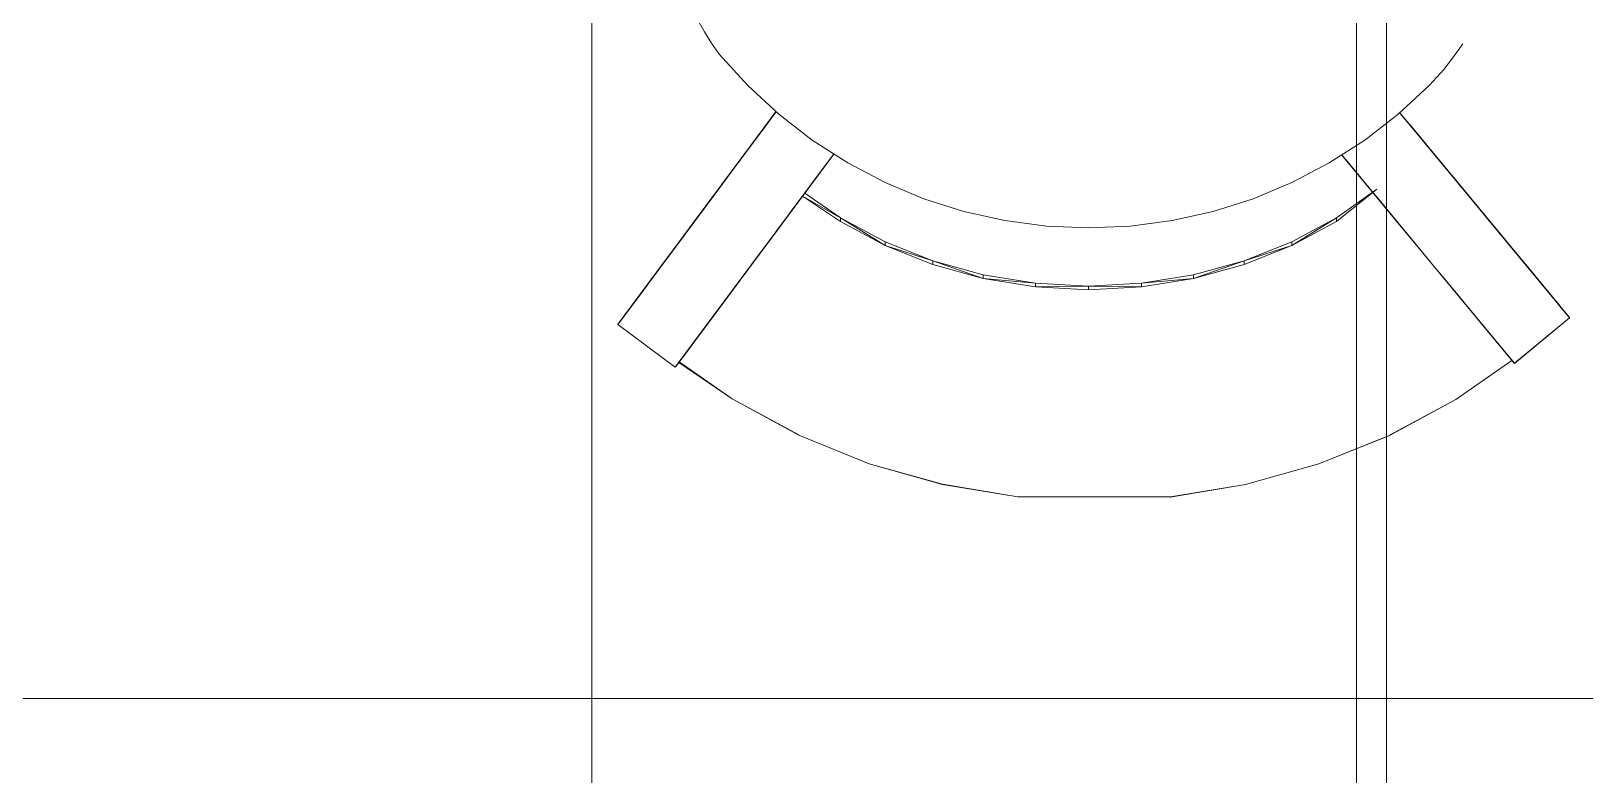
# Model space of a CAD drawing. Extents: x -566 to 72611, y -487 to 32334.
# Drawn here: x 109.22 to 133.65, y 78.94 to 90.65 of the extents above; entities that cross this region are included whole.
import ezdxf

# ---------------------------------------------------------------- set-up
doc = ezdxf.new("R2010")
doc.units = 0
doc.header["$LTSCALE"] = 0.5
doc.header["$MEASUREMENT"] = 0
doc.layers.add('ceilling', color=141, linetype='CONTINUOUS', lineweight=18)
doc.layers.add('floor', color=7, linetype='CONTINUOUS', lineweight=5, true_color=0xcfcfcf)
doc.layers.add('layout', color=7, linetype='CONTINUOUS', lineweight=5, true_color=0xcfcfcf)

msp = doc.modelspace()

# ---------------------------------------------------------------- hatches: boundary and pattern name
at = {"layer": 'floor'}
h = msp.add_hatch(dxfattribs=at)
h.set_pattern_fill('ANSI37', color=256, scale=100, angle=45)
h.set_pattern_definition([(90, (243.028, 267.632), (-12.5, 9e-16), []), (180, (243.028, 267.632), (-9e-16, -12.5), [])])
h.paths.add_polyline_path([(253.46925, 349.5), (154.11744, 349.5), (154.11744, 348.5), (101.14781, 348.5), (101.14781, 349.5), (0, 349.5), (0, 344.5), (36, 344.5, -0.33835703), (0, 308.66941), (0, 308.5), (0, 173.75), (253.46925, 173.75)])
h.paths.add_polyline_path([(36, 344.5), (0, 344.5), (0, 308.66941, 0.33835703)], flags=17)
h.paths.add_polyline_path([(253.46925, 173.75), (0, 173.75), (0, 173.74997), (0, 169.75), (253.46925, 169.75)])
h.paths.add_polyline_path([(253.46925, 169.75), (0, 169.75), (0, 149.21137), (36, 149.21137, -0.33835703), (0, 113.38078), (0, 113.21137), (0, 29.94998), (0, -5), (253.46925, -5)])
h.paths.add_polyline_path([(36, 149.21137), (0, 149.21137), (0, 113.38078, 0.33835703)], flags=17)
h.paths.add_polyline_path([(575.25, 169.75), (510, 169.75), (474.75, 169.75), (327.5, 169.75), (285.46925, 169.75), (285.46925, 165.75), (253.46925, 165.75), (253.46925, -5), (263.99725, -5), (263.99725, 95.99051), (287, 95.99051), (287, 97.5), (292, 97.5), (292, -5), (341.25, -5), (341.25, 13.02988), (341.25012, 15.02988), (346.24839, 15.02988, 0.36108524), (374.08728, 41.24999), (346.25012, 41.24999), (346.25012, 42.99999), (341.25, 42.99999), (341.25, 44.99999), (341.25, 97.5), (357.75, 97.5), (405.75, 97.5), (575.25, 97.5)])

# ---------------------------------------------------------------- linework, layer by layer
at = {"layer": 'ceilling'}
msp.add_line((130.06343, 169.75), (130.06343, -5), dxfattribs=at)
at = {"layer": 'layout'}
for points in [[(119.80723, 90.63192, 58.93004), (119.70207, 90.81454, 60.05685), (119.70207, 90.81454, 58.93004)], [(119.70207, 90.81454, 60.05685), (119.80723, 90.63192, 58.93004), (119.80723, 90.63192, 60.05685)], [(119.9199, 90.45419, 58.93004), (119.80723, 90.63192, 60.05685), (119.80723, 90.63192, 58.93004)], [(119.80723, 90.63192, 60.05685), (119.9199, 90.45419, 58.93004), (119.9199, 90.45419, 60.05685)], [(120.03996, 90.28146, 58.93004), (119.9199, 90.45419, 60.05685), (119.9199, 90.45419, 58.93004)], [(119.9199, 90.45419, 60.05685), (120.03996, 90.28146, 58.93004), (120.03996, 90.28146, 60.05685)], [(131.589, 90.23995, 60.05685), (131.73234, 90.4465, 58.93004), (131.73234, 90.4465, 60.05685)], [(131.73234, 90.4465, 58.93004), (131.589, 90.23995, 60.05685), (131.589, 90.23995, 58.93004)], [(120.48924, 89.78842, 58.93004), (120.03996, 90.28146, 60.05685), (120.03996, 90.28146, 58.93004)], [(120.03996, 90.28146, 60.05685), (120.48924, 89.78842, 58.93004), (120.48924, 89.78842, 60.05685)], [(131.43635, 90.04049, 60.05685), (131.589, 90.23995, 58.93004), (131.589, 90.23995, 60.05685)], [(131.589, 90.23995, 58.93004), (131.43635, 90.04049, 60.05685), (131.43635, 90.04049, 58.93004)], [(131.20668, 89.78842, 60.05685), (131.43635, 90.04049, 58.93004), (131.43635, 90.04049, 60.05685)], [(131.43635, 90.04049, 58.93004), (131.20668, 89.78842, 60.05685), (131.20668, 89.78842, 58.93004)], [(120.97862, 89.33676, 60.05685), (120.48924, 89.78842, 58.93004), (120.97862, 89.33676, 58.93004)], [(120.48924, 89.78842, 58.93004), (120.97862, 89.33676, 60.05685), (120.48924, 89.78842, 60.05685)], [(131.20668, 89.78842, 60.05685), (130.71733, 89.33676, 58.93004), (131.20668, 89.78842, 58.93004)], [(130.71733, 89.33676, 58.93004), (131.20668, 89.78842, 60.05685), (130.71733, 89.33676, 60.05685)], [(120.92985, 89.37106, 59.63132), (120.27525, 88.48959, 59.47709), (119.86869, 87.94222, 63.0932)], [(120.92985, 89.37106, 59.63132), (119.86869, 87.94222, 63.0932), (120.51811, 88.81661, 63.29322)], [(120.74156, 89.11752, 50.55969), (120.08867, 88.23837, 50.72831), (120.79741, 89.19271, 51.11895)], [(120.79741, 89.19271, 51.11895), (120.08867, 88.23837, 50.72831), (120.14317, 88.31185, 51.27463)], [(120.79741, 89.19271, 51.11895), (120.14317, 88.31185, 51.27463), (120.84874, 89.26181, 51.67926)], [(120.84874, 89.26181, 51.67926), (120.14317, 88.31185, 51.27463), (120.19334, 88.37936, 51.82198)], [(120.84874, 89.26181, 51.67926), (120.19334, 88.37936, 51.82198), (120.89567, 89.32504, 52.24056)], [(120.89567, 89.32504, 52.24056), (120.19334, 88.37936, 51.82198), (120.23918, 88.44113, 52.37029)], [(120.89567, 89.32504, 52.24056), (120.23918, 88.44113, 52.37029), (120.93809, 89.38217, 52.80273)], [(120.93809, 89.38217, 52.80273), (120.23918, 88.44113, 52.37029), (120.28062, 88.49691, 52.91944)], [(121.50438, 88.93002, 60.05685), (120.97862, 89.33676, 58.93004), (121.50438, 88.93002, 58.93004)], [(120.97862, 89.33676, 58.93004), (121.50438, 88.93002, 60.05685), (120.97862, 89.33676, 60.05685)], [(130.71733, 89.33676, 60.05685), (130.19154, 88.93002, 58.93004), (130.71733, 89.33676, 58.93004)], [(130.19154, 88.93002, 58.93004), (130.71733, 89.33676, 60.05685), (130.19154, 88.93002, 60.05685)], [(131.49492, 88.45236, 52.45103), (130.7931, 89.30075, 52.32131), (130.74775, 89.35556, 52.88348)], [(131.49492, 88.45236, 52.45103), (130.74775, 89.35556, 52.88348), (131.45063, 88.50595, 53.0002)], [(131.45637, 88.49899, 59.55784), (130.75657, 89.34493, 59.71208), (131.891, 87.9736, 63.17395)], [(131.891, 87.9736, 63.17395), (130.75657, 89.34493, 59.71208), (131.1967, 88.81283, 63.37397)], [(131.5439, 88.39315, 51.90273), (130.84324, 89.2402, 51.76002), (130.7931, 89.30075, 52.32131)], [(131.5439, 88.39315, 51.90273), (130.7931, 89.30075, 52.32131), (131.49492, 88.45236, 52.45103)], [(131.59755, 88.32833, 51.35538), (130.89814, 89.17379, 51.1997), (130.84324, 89.2402, 51.76002)], [(131.59755, 88.32833, 51.35538), (130.84324, 89.2402, 51.76002), (131.5439, 88.39315, 51.90273)], [(120.54765, 88.85641, 48.89098), (119.89879, 87.98275, 49.09448), (120.61656, 88.94931, 49.44472)], [(120.61656, 88.94931, 49.44472), (119.89879, 87.98275, 49.09448), (119.9666, 88.07406, 49.63913)], [(120.61656, 88.94931, 49.44472), (119.9666, 88.07406, 49.63913), (120.68132, 89.03634, 50.00159)], [(120.68132, 89.03634, 50.00159), (119.9666, 88.07406, 49.63913), (120.02977, 88.15914, 50.18312)], [(120.68132, 89.03634, 50.00159), (120.02977, 88.15914, 50.18312), (120.74156, 89.11752, 50.55969)], [(120.74156, 89.11752, 50.55969), (120.02977, 88.15914, 50.18312), (120.08867, 88.23837, 50.72831)], [(131.65583, 88.2579, 50.80906), (130.95784, 89.10165, 50.64045), (130.89814, 89.17379, 51.1997)], [(131.65583, 88.2579, 50.80906), (130.89814, 89.17379, 51.1997), (131.59755, 88.32833, 51.35538)], [(131.71879, 88.18173, 50.26387), (131.02226, 89.02377, 50.08234), (130.95784, 89.10165, 50.64045)], [(131.71879, 88.18173, 50.26387), (130.95784, 89.10165, 50.64045), (131.65583, 88.2579, 50.80906)], [(131.78636, 88.10006, 49.71989), (131.09144, 88.94015, 49.52547), (131.02226, 89.02377, 50.08234)], [(131.78636, 88.10006, 49.71989), (131.02226, 89.02377, 50.08234), (131.71879, 88.18173, 50.26387)], [(120.51811, 88.81661, 63.29322), (119.86869, 87.94222, 63.0932), (119.44804, 87.37582, 66.19836)], [(120.51811, 88.81661, 63.29322), (119.44804, 87.37582, 66.19836), (120.09501, 88.24703, 66.41624)], [(120.41374, 88.67611, 47.83775), (119.76475, 87.80233, 48.04053), (120.48021, 88.76559, 48.36358)], [(120.48021, 88.76559, 48.36358), (119.76475, 87.80233, 48.04053), (119.83152, 87.89218, 48.5686)], [(120.48021, 88.76559, 48.36358), (119.83152, 87.89218, 48.5686), (120.54765, 88.85641, 48.89098)], [(120.54765, 88.85641, 48.89098), (119.83152, 87.89218, 48.5686), (119.89879, 87.98275, 49.09448)], [(119.95091, 88.05294, 67.48009), (120.51811, 88.81661, 63.29322), (120.09501, 88.24703, 66.41624)], [(121.17991, 87.81784, 59.47709), (121.83445, 88.69918, 59.63132), (120.77336, 87.27035, 63.09319)], [(120.77336, 87.27035, 63.09319), (121.83445, 88.69918, 59.63132), (121.42277, 88.14486, 63.29322)], [(121.14384, 87.76925, 52.37029), (121.80027, 88.65316, 52.24056), (121.84269, 88.71029, 52.80273)], [(121.14384, 87.76925, 52.37029), (121.84269, 88.71029, 52.80273), (121.18522, 87.82504, 52.91944)], [(122.06266, 88.57101, 60.05685), (121.50438, 88.93002, 58.93004), (122.06266, 88.57101, 58.93004)], [(121.50438, 88.93002, 58.93004), (122.06266, 88.57101, 60.05685), (121.50438, 88.93002, 60.05685)], [(130.19154, 88.93002, 60.05685), (129.63325, 88.57101, 58.93004), (130.19154, 88.93002, 58.93004)], [(129.63325, 88.57101, 58.93004), (130.19154, 88.93002, 60.05685), (129.63325, 88.57101, 60.05685)], [(131.85884, 88.01254, 49.17523), (131.16511, 88.85104, 48.97174), (131.09144, 88.94015, 49.52547)], [(131.85884, 88.01254, 49.17523), (131.09144, 88.94015, 49.52547), (131.78636, 88.10006, 49.71989)], [(131.93074, 87.92562, 48.64935), (131.23723, 88.76388, 48.44434), (131.16511, 88.85104, 48.97174)], [(131.93074, 87.92562, 48.64935), (131.16511, 88.85104, 48.97174), (131.85884, 88.01254, 49.17523)], [(131.891, 87.9736, 63.17395), (131.1967, 88.81283, 63.37397), (132.34074, 87.43002, 66.27911)], [(132.34074, 87.43002, 66.27911), (131.1967, 88.81283, 63.37397), (131.64903, 88.26608, 66.49699)], [(132.00212, 87.83932, 48.12128), (131.3083, 88.67794, 47.9185), (131.23723, 88.76388, 48.44434)], [(132.00212, 87.83932, 48.12128), (131.23723, 88.76388, 48.44434), (131.93074, 87.92562, 48.64935)], [(120.21867, 88.41342, 46.2589), (119.56889, 87.53854, 46.45496), (120.283, 88.50009, 46.78542)], [(120.283, 88.50009, 46.78542), (119.56889, 87.53854, 46.45496), (119.63347, 87.62545, 46.98371)], [(120.283, 88.50009, 46.78542), (119.63347, 87.62545, 46.98371), (120.348, 88.58761, 47.31169)], [(120.348, 88.58761, 47.31169), (119.63347, 87.62545, 46.98371), (119.69877, 87.71334, 47.51224)], [(120.348, 88.58761, 47.31169), (119.69877, 87.71334, 47.51224), (120.41374, 88.67611, 47.83775)], [(120.41374, 88.67611, 47.83775), (119.69877, 87.71334, 47.51224), (119.76475, 87.80233, 48.04053)], [(120.99327, 87.56661, 50.72831), (121.64622, 88.44564, 50.55969), (121.70201, 88.52084, 51.11895)], [(120.99327, 87.56661, 50.72831), (121.70201, 88.52084, 51.11895), (121.04783, 87.63998, 51.27463)], [(121.04783, 87.63998, 51.27463), (121.70201, 88.52084, 51.11895), (121.7534, 88.59005, 51.67927)], [(121.04783, 87.63998, 51.27463), (121.7534, 88.59005, 51.67927), (121.098, 87.70761, 51.82198)], [(121.098, 87.70761, 51.82198), (121.7534, 88.59005, 51.67927), (121.80027, 88.65316, 52.24056)], [(121.098, 87.70761, 51.82198), (121.80027, 88.65316, 52.24056), (121.14384, 87.76925, 52.37029)], [(122.64927, 88.26266, 60.05685), (122.06266, 88.57101, 58.93004), (122.64927, 88.26266, 58.93004)], [(122.06266, 88.57101, 58.93004), (122.64927, 88.26266, 60.05685), (122.06266, 88.57101, 60.05685)], [(129.63325, 88.57101, 60.05685), (129.04664, 88.26266, 58.93004), (129.63325, 88.57101, 58.93004)], [(129.04664, 88.26266, 58.93004), (129.63325, 88.57101, 60.05685), (129.04664, 88.26266, 60.05685)], [(129.83357, 88.69284, 59.01377), (130.53694, 87.84262, 58.90376), (130.55342, 87.82272, 59.12624)], [(129.83357, 88.69284, 59.01377), (130.55342, 87.82272, 59.12624), (129.85051, 88.67233, 59.24274)], [(129.87953, 88.63729, 52.88348), (130.58241, 87.78768, 53.0002), (129.83894, 88.68637, 53.44645)], [(129.83894, 88.68637, 53.44645), (130.58241, 87.78768, 53.0002), (130.54277, 87.83554, 53.55014)], [(129.85051, 88.67233, 59.24274), (130.55342, 87.82272, 59.12624), (130.57084, 87.8016, 59.34856)], [(129.85051, 88.67233, 59.24274), (130.57084, 87.8016, 59.34856), (129.86845, 88.65072, 59.47154)], [(129.86845, 88.65072, 59.47154), (130.57084, 87.8016, 59.34856), (130.58812, 87.78073, 59.55784)], [(129.86845, 88.65072, 59.47154), (130.58812, 87.78073, 59.55784), (129.88835, 88.62667, 59.71208)], [(129.92488, 88.58248, 52.32131), (130.62669, 87.7341, 52.45103), (129.87953, 88.63729, 52.88348)], [(129.87953, 88.63729, 52.88348), (130.62669, 87.7341, 52.45103), (130.58241, 87.78768, 53.0002)], [(129.88835, 88.62667, 59.71208), (130.58812, 87.78073, 59.55784), (131.02278, 87.25534, 63.17395)], [(129.88835, 88.62667, 59.71208), (131.02278, 87.25534, 63.17395), (130.32847, 88.09457, 63.37397)], [(129.97499, 88.52194, 51.76002), (130.67567, 87.67489, 51.90273), (129.92488, 88.58248, 52.32131)], [(129.92488, 88.58248, 52.32131), (130.67567, 87.67489, 51.90273), (130.62669, 87.7341, 52.45103)], [(130.02992, 88.45553, 51.1997), (130.72932, 87.61007, 51.35538), (129.97499, 88.52194, 51.76002)], [(129.97499, 88.52194, 51.76002), (130.72932, 87.61007, 51.35538), (130.67567, 87.67489, 51.90273)], [(130.08958, 88.38339, 50.64045), (130.78761, 87.53964, 50.80907), (130.02992, 88.45553, 51.1997)], [(130.02992, 88.45553, 51.1997), (130.78761, 87.53964, 50.80907), (130.72932, 87.61007, 51.35538)], [(132.0727, 87.75399, 47.59299), (131.37858, 88.59298, 47.39245), (131.3083, 88.67794, 47.9185)], [(132.0727, 87.75399, 47.59299), (131.3083, 88.67794, 47.9185), (132.00212, 87.83932, 48.12128)], [(132.14253, 87.66952, 47.06447), (131.4481, 88.509, 46.86617), (131.37858, 88.59298, 47.39245)], [(132.14253, 87.66952, 47.06447), (131.37858, 88.59298, 47.39245), (132.0727, 87.75399, 47.59299)], [(132.21153, 87.58615, 46.53571), (131.51683, 88.42587, 46.33966), (131.4481, 88.509, 46.86617)], [(132.21153, 87.58615, 46.53571), (131.4481, 88.509, 46.86617), (132.14253, 87.66952, 47.06447)], [(120.09501, 88.24703, 66.41624), (119.44804, 87.37582, 66.19836), (119.304, 87.18185, 67.26141)], [(120.09501, 88.24703, 66.41624), (119.304, 87.18185, 67.26141), (119.95091, 88.05294, 67.48009)], [(120.03019, 88.15963, 44.67808), (119.37962, 87.28366, 44.86739), (120.09233, 88.24325, 45.20524)], [(120.09233, 88.24325, 45.20524), (119.37962, 87.28366, 44.86739), (119.44194, 87.36764, 45.3968)], [(120.09233, 88.24325, 45.20524), (119.44194, 87.36764, 45.3968), (120.15513, 88.32785, 45.73219)], [(120.15513, 88.32785, 45.73219), (119.44194, 87.36764, 45.3968), (119.50505, 87.4526, 45.92599)], [(120.15513, 88.32785, 45.73219), (119.50505, 87.4526, 45.92599), (120.21867, 88.41342, 46.2589)], [(120.21867, 88.41342, 46.2589), (119.50505, 87.4526, 45.92599), (119.56889, 87.53854, 46.45496)], [(120.80339, 87.31088, 49.09448), (121.45231, 88.18466, 48.89098), (121.52122, 88.27743, 49.44472)], [(120.80339, 87.31088, 49.09448), (121.52122, 88.27743, 49.44472), (120.8712, 87.40219, 49.63913)], [(120.8712, 87.40219, 49.63913), (121.52122, 88.27743, 49.44472), (121.58592, 88.36459, 50.00159)], [(120.8712, 87.40219, 49.63913), (121.58592, 88.36459, 50.00159), (120.93443, 87.48727, 50.18312)], [(120.93443, 87.48727, 50.18312), (121.58592, 88.36459, 50.00159), (121.64622, 88.44564, 50.55969)], [(120.93443, 87.48727, 50.18312), (121.64622, 88.44564, 50.55969), (120.99327, 87.56661, 50.72831)], [(123.25981, 88.00717, 60.05685), (122.64927, 88.26266, 58.93004), (123.25981, 88.00717, 58.93004)], [(122.64927, 88.26266, 58.93004), (123.25981, 88.00717, 60.05685), (122.64927, 88.26266, 60.05685)], [(129.04664, 88.26266, 60.05685), (128.43611, 88.00717, 58.93004), (129.04664, 88.26266, 58.93004)], [(128.43611, 88.00717, 58.93004), (129.04664, 88.26266, 60.05685), (128.43611, 88.00717, 60.05685)], [(130.15403, 88.30551, 50.08234), (130.85057, 87.46347, 50.26387), (130.08958, 88.38339, 50.64045)], [(130.08958, 88.38339, 50.64045), (130.85057, 87.46347, 50.26387), (130.78761, 87.53964, 50.80907)], [(130.22322, 88.22189, 49.52547), (130.91813, 87.3818, 49.71989), (130.15403, 88.30551, 50.08234)], [(130.15403, 88.30551, 50.08234), (130.91813, 87.3818, 49.71989), (130.85057, 87.46347, 50.26387)], [(130.29689, 88.13278, 48.97174), (130.99061, 87.29428, 49.17523), (130.22322, 88.22189, 49.52547)], [(130.22322, 88.22189, 49.52547), (130.99061, 87.29428, 49.17523), (130.91813, 87.3818, 49.71989)], [(132.2798, 87.50363, 46.00674), (131.58479, 88.34371, 45.81293), (131.51683, 88.42587, 46.33966)], [(132.2798, 87.50363, 46.00674), (131.51683, 88.42587, 46.33966), (132.21153, 87.58615, 46.53571)], [(132.34724, 87.42208, 45.47755), (131.65196, 88.26254, 45.28599), (131.58479, 88.34371, 45.81293)], [(132.34724, 87.42208, 45.47755), (131.58479, 88.34371, 45.81293), (132.2798, 87.50363, 46.00674)], [(132.34074, 87.43002, 66.27911), (131.64903, 88.26608, 66.49699), (132.4947, 87.24386, 67.34216)], [(132.4947, 87.24386, 67.34216), (131.64903, 88.26608, 66.49699), (131.80311, 88.0798, 67.56084)], [(132.41389, 87.34152, 44.94815), (131.71833, 88.18234, 44.75883), (131.65196, 88.26254, 45.28599)], [(132.41389, 87.34152, 44.94815), (131.65196, 88.26254, 45.28599), (132.34724, 87.42208, 45.47755)], [(119.89561, 87.97848, 67.88193), (119.22172, 87.07101, 67.85529), (119.19346, 87.03305, 68.05283)], [(119.89561, 87.97848, 67.88193), (119.19346, 87.03305, 68.05283), (119.86735, 87.94039, 68.08282)], [(119.84831, 87.91476, 43.09533), (119.19694, 87.03768, 43.2779), (119.90825, 87.99545, 43.62312)], [(119.90825, 87.99545, 43.62312), (119.19694, 87.03768, 43.2779), (119.25712, 87.11874, 43.80795)], [(119.9235, 88.01596, 67.68089), (119.24949, 87.10848, 67.6576), (119.22172, 87.07101, 67.85529)], [(119.9235, 88.01596, 67.68089), (119.22172, 87.07101, 67.85529), (119.89561, 87.97848, 67.88193)], [(119.95091, 88.05294, 67.48009), (119.27696, 87.14535, 67.45979), (119.24949, 87.10848, 67.6576)], [(119.95091, 88.05294, 67.48009), (119.24949, 87.10848, 67.6576), (119.9235, 88.01596, 67.68089)], [(119.90825, 87.99545, 43.62312), (119.25712, 87.11874, 43.80795), (119.96885, 88.07711, 44.1507)], [(119.96885, 88.07711, 44.1507), (119.25712, 87.11874, 43.80795), (119.31797, 87.20065, 44.33778)], [(119.95091, 88.05294, 67.48009), (119.304, 87.18185, 67.26141), (119.27696, 87.14535, 67.45979)], [(119.96885, 88.07711, 44.1507), (119.31797, 87.20065, 44.33778), (120.03019, 88.15963, 44.67808)], [(120.03019, 88.15963, 44.67808), (119.31797, 87.20065, 44.33778), (119.37962, 87.28366, 44.86739)], [(120.77336, 87.27035, 63.09319), (121.42277, 88.14486, 63.29322), (120.35264, 86.70394, 66.19836)], [(120.35264, 86.70394, 66.19836), (121.42277, 88.14486, 63.29322), (120.99968, 87.57516, 66.41624)], [(120.60337, 87.04159, 47.51224), (121.25261, 87.91574, 47.31169), (121.3184, 88.00424, 47.83775)], [(120.60337, 87.04159, 47.51224), (121.3184, 88.00424, 47.83775), (120.66941, 87.13046, 48.04053)], [(120.66941, 87.13046, 48.04053), (121.3184, 88.00424, 47.83775), (121.38487, 88.09384, 48.36358)], [(120.66941, 87.13046, 48.04053), (121.38487, 88.09384, 48.36358), (120.73619, 87.2203, 48.5686)], [(120.73619, 87.2203, 48.5686), (121.38487, 88.09384, 48.36358), (121.45231, 88.18466, 48.89098)], [(120.73619, 87.2203, 48.5686), (121.45231, 88.18466, 48.89098), (120.80339, 87.31088, 49.09448)], [(121.35164, 88.04904, 48.10067), (121.94999, 87.707, 62.01618), (121.38487, 88.09384, 48.36358)], [(121.94999, 87.707, 62.01618), (121.35164, 88.04904, 48.10067), (121.94999, 87.6495, 62.90574)], [(123.88972, 87.80636, 60.05685), (123.25981, 88.00717, 58.93004), (123.88972, 87.80636, 58.93004)], [(123.25981, 88.00717, 58.93004), (123.88972, 87.80636, 60.05685), (123.25981, 88.00717, 60.05685)], [(128.43611, 88.00717, 60.05685), (127.80619, 87.80636, 58.93004), (128.43611, 88.00717, 58.93004)], [(127.80619, 87.80636, 58.93004), (128.43611, 88.00717, 60.05685), (127.80619, 87.80636, 60.05685)], [(129.74534, 87.6495, 62.90574), (130.38011, 88.15646, 62.04524), (129.74534, 87.707, 62.01618)], [(130.369, 88.04562, 48.44434), (131.06251, 87.20736, 48.64936), (130.29689, 88.13278, 48.97174)], [(130.29689, 88.13278, 48.97174), (131.06251, 87.20736, 48.64936), (130.99061, 87.29428, 49.17523)], [(130.93489, 87.36154, 67.56084), (130.32847, 88.09457, 63.37397), (130.7808, 87.54782, 66.49699)], [(130.44008, 87.95968, 47.9185), (131.13389, 87.12106, 48.12128), (130.369, 88.04562, 48.44434)], [(130.369, 88.04562, 48.44434), (131.13389, 87.12106, 48.12128), (131.06251, 87.20736, 48.64936)], [(132.47978, 87.26193, 44.41853), (131.78395, 88.10299, 44.23145), (131.71833, 88.18234, 44.75883)], [(132.47978, 87.26193, 44.41853), (131.71833, 88.18234, 44.75883), (132.41389, 87.34152, 44.94815)], [(132.54487, 87.18319, 43.88869), (131.84877, 88.02462, 43.70387), (131.78395, 88.10299, 44.23145)], [(132.54487, 87.18319, 43.88869), (131.78395, 88.10299, 44.23145), (132.47978, 87.26193, 44.41853)], [(132.4947, 87.24386, 67.34216), (131.80311, 88.0798, 67.56084), (132.52366, 87.20883, 67.54053)], [(132.52366, 87.20883, 67.54053), (131.80311, 88.0798, 67.56084), (132.55299, 87.17343, 67.73835)], [(132.55299, 87.17343, 67.73835), (131.80311, 88.0798, 67.56084), (131.83244, 88.0444, 67.76163)], [(132.55299, 87.17343, 67.73835), (131.83244, 88.0444, 67.76163), (132.58271, 87.13742, 67.93604)], [(132.58271, 87.13742, 67.93604), (131.83244, 88.0444, 67.76163), (131.86223, 88.00839, 67.96268)], [(132.60917, 87.10543, 43.35866), (131.91279, 87.94723, 43.17608), (131.84877, 88.02462, 43.70387)], [(132.60917, 87.10543, 43.35866), (131.84877, 88.02462, 43.70387), (132.54487, 87.18319, 43.88869)], [(132.58271, 87.13742, 67.93604), (131.86223, 88.00839, 67.96268), (132.6129, 87.10104, 68.13358)], [(132.6129, 87.10104, 68.13358), (131.86223, 88.00839, 67.96268), (131.89244, 87.97189, 68.16358)], [(132.6129, 87.10104, 68.13358), (131.89244, 87.97189, 68.16358), (132.64348, 87.06405, 68.33097)], [(132.64348, 87.06405, 68.33097), (131.89244, 87.97189, 68.16358), (131.92311, 87.93478, 68.36434)], [(119.71995, 87.74191, 69.08517), (119.04643, 86.83505, 69.03837), (119.01585, 86.79391, 69.23503)], [(119.71995, 87.74191, 69.08517), (119.01585, 86.79391, 69.23503), (119.68925, 87.70065, 69.28519)], [(119.75023, 87.78268, 68.885), (119.07664, 86.8757, 68.84155), (119.04643, 86.83505, 69.03837)], [(119.75023, 87.78268, 68.885), (119.04643, 86.83505, 69.03837), (119.71995, 87.74191, 69.08517)], [(119.78013, 87.82296, 68.68468), (119.10643, 86.91586, 68.64459), (119.07664, 86.8757, 68.84155)], [(119.78013, 87.82296, 68.68468), (119.07664, 86.8757, 68.84155), (119.75023, 87.78268, 68.885)], [(119.80961, 87.86264, 68.48421), (119.13585, 86.95541, 68.44748), (119.10643, 86.91586, 68.64459)], [(119.80961, 87.86264, 68.48421), (119.10643, 86.91586, 68.64459), (119.78013, 87.82296, 68.68468)], [(119.83867, 87.90182, 68.28359), (119.16484, 86.99447, 68.25022), (119.13585, 86.95541, 68.44748)], [(119.83867, 87.90182, 68.28359), (119.13585, 86.95541, 68.44748), (119.80961, 87.86264, 68.48421)], [(119.13762, 86.95785, 42.74824), (119.84831, 87.91476, 43.09533), (119.7891, 87.83505, 42.56679)], [(119.84831, 87.91476, 43.09533), (119.13762, 86.95785, 42.74824), (119.19694, 87.03768, 43.2779)], [(119.86735, 87.94039, 68.08282), (119.19346, 87.03305, 68.05283), (119.16484, 86.99447, 68.25022)], [(119.86735, 87.94039, 68.08282), (119.16484, 86.99447, 68.25022), (119.83867, 87.90182, 68.28359)], [(119.86869, 87.94222, 63.0932), (119.304, 87.18185, 67.26141), (119.44804, 87.37582, 66.19836)], [(120.40971, 86.78073, 45.92599), (121.05973, 87.65609, 45.73219), (121.12333, 87.74166, 46.25891)], [(120.40971, 86.78073, 45.92599), (121.12333, 87.74166, 46.25891), (120.47349, 86.86666, 46.45496)], [(120.47349, 86.86666, 46.45496), (121.12333, 87.74166, 46.25891), (121.1876, 87.82821, 46.78542)], [(120.47349, 86.86666, 46.45496), (121.1876, 87.82821, 46.78542), (120.53807, 86.95358, 46.98371)], [(120.53807, 86.95358, 46.98371), (121.1876, 87.82821, 46.78542), (121.25261, 87.91574, 47.31169)], [(120.53807, 86.95358, 46.98371), (121.25261, 87.91574, 47.31169), (120.60337, 87.04159, 47.51224)], [(124.53425, 87.66195, 60.05685), (123.88972, 87.80636, 58.93004), (124.53425, 87.66195, 58.93004)], [(123.88972, 87.80636, 58.93004), (124.53425, 87.66195, 60.05685), (123.88972, 87.80636, 60.05685)], [(127.80619, 87.80636, 60.05685), (127.16166, 87.66195, 58.93004), (127.80619, 87.80636, 58.93004)], [(127.16166, 87.66195, 58.93004), (127.80619, 87.80636, 60.05685), (127.16166, 87.66195, 60.05685)], [(130.51036, 87.87472, 47.39245), (131.20448, 87.03573, 47.59299), (130.44008, 87.95968, 47.9185)], [(130.44008, 87.95968, 47.9185), (131.20448, 87.03573, 47.59299), (131.13389, 87.12106, 48.12128)], [(130.57988, 87.79074, 46.86617), (131.2743, 86.95126, 47.06447), (130.51036, 87.87472, 47.39245)], [(130.51036, 87.87472, 47.39245), (131.2743, 86.95126, 47.06447), (131.20448, 87.03573, 47.59299)], [(131.91279, 87.94723, 43.17608), (132.67262, 87.02877, 42.82899), (131.97612, 87.87069, 42.64754)], [(132.67262, 87.02877, 42.82899), (131.91279, 87.94723, 43.17608), (132.60917, 87.10543, 43.35866)], [(132.64348, 87.06405, 68.33097), (131.92311, 87.93478, 68.36434), (132.67448, 87.02658, 68.52824)], [(132.67448, 87.02658, 68.52824), (131.92311, 87.93478, 68.36434), (131.95421, 87.89718, 68.56496)], [(132.67448, 87.02658, 68.52824), (131.95421, 87.89718, 68.56496), (132.70594, 86.98849, 68.72534)], [(132.70594, 86.98849, 68.72534), (131.95421, 87.89718, 68.56496), (131.98573, 87.8591, 68.76543)], [(132.70594, 86.98849, 68.72534), (131.98573, 87.8591, 68.76543), (132.7378, 86.95004, 68.9223)], [(132.7378, 86.95004, 68.9223), (131.98573, 87.8591, 68.76543), (132.01765, 87.82052, 68.96575)], [(132.7378, 86.95004, 68.9223), (132.01765, 87.82052, 68.96575), (132.77006, 86.91097, 69.11913)], [(132.77006, 86.91097, 69.11913), (132.01765, 87.82052, 68.96575), (132.05003, 87.78134, 69.16592)], [(132.77006, 86.91097, 69.11913), (132.05003, 87.78134, 69.16592), (132.80278, 86.87142, 69.31578)], [(132.80278, 86.87142, 69.31578), (132.05003, 87.78134, 69.16592), (132.08284, 87.74166, 69.36595)], [(132.80278, 86.87142, 69.31578), (132.08284, 87.74166, 69.36595), (132.83589, 86.83139, 69.51229)], [(132.83589, 86.83139, 69.51229), (132.08284, 87.74166, 69.36595), (132.1161, 87.7015, 69.56581)], [(119.55516, 87.51998, 70.12473), (118.87645, 86.60617, 70.08362), (118.83531, 86.55075, 70.31036)], [(119.55516, 87.51998, 70.12473), (118.83531, 86.55075, 70.31036), (119.51365, 87.4642, 70.36436)], [(119.59465, 87.57321, 69.88541), (118.91587, 86.65914, 69.85612), (118.87645, 86.60617, 70.08362)], [(119.59465, 87.57321, 69.88541), (118.87645, 86.60617, 70.08362), (119.55516, 87.51998, 70.12473)], [(119.62669, 87.6163, 69.68478), (118.95372, 86.71017, 69.62672), (118.91587, 86.65914, 69.85612)], [(119.62669, 87.6163, 69.68478), (118.91587, 86.65914, 69.85612), (119.59465, 87.57321, 69.88541)], [(119.65818, 87.65878, 69.48506), (118.98491, 86.75216, 69.43154), (118.95372, 86.71017, 69.62672)], [(119.65818, 87.65878, 69.48506), (118.95372, 86.71017, 69.62672), (119.62669, 87.6163, 69.68478)], [(119.68925, 87.70065, 69.28519), (119.01585, 86.79391, 69.23503), (118.98491, 86.75216, 69.43154)], [(119.68925, 87.70065, 69.28519), (118.98491, 86.75216, 69.43154), (119.65818, 87.65878, 69.48506)], [(120.35264, 86.70394, 66.19836), (120.99968, 87.57516, 66.41624), (120.20866, 86.5101, 67.26141)], [(120.20866, 86.5101, 67.26141), (120.99968, 87.57516, 66.41624), (120.85551, 87.38107, 67.48009)], [(120.22264, 86.52889, 44.33778), (120.87346, 87.40524, 44.1507), (120.93486, 87.48788, 44.67808)], [(120.22264, 86.52889, 44.33778), (120.93486, 87.48788, 44.67808), (120.28422, 86.61178, 44.86739)], [(120.28422, 86.61178, 44.86739), (120.93486, 87.48788, 44.67808), (120.99693, 87.5715, 45.20524)], [(120.28422, 86.61178, 44.86739), (120.99693, 87.5715, 45.20524), (120.3466, 86.69576, 45.3968)], [(120.3466, 86.69576, 45.3968), (120.99693, 87.5715, 45.20524), (121.05973, 87.65609, 45.73219)], [(120.40971, 86.78073, 45.92599), (121.05973, 87.65609, 45.73219), (120.3466, 86.69576, 45.3968)], [(121.94999, 87.707, 62.01618), (122.64921, 87.2712, 62.88128), (122.64921, 87.3287, 61.99172)], [(122.64921, 87.2712, 62.88128), (121.94999, 87.707, 62.01618), (121.94999, 87.6495, 62.90574)], [(125.18864, 87.57479, 60.05685), (124.53425, 87.66195, 58.93004), (125.18864, 87.57479, 58.93004)], [(124.53425, 87.66195, 58.93004), (125.18864, 87.57479, 60.05685), (124.53425, 87.66195, 60.05685)], [(125.84794, 87.54574, 60.05685), (125.18864, 87.57479, 58.93004), (125.84794, 87.54574, 58.93004)], [(125.18864, 87.57479, 58.93004), (125.84794, 87.54574, 60.05685), (125.18864, 87.57479, 60.05685)], [(126.50728, 87.57479, 60.05685), (125.84794, 87.54574, 58.93004), (126.50728, 87.57479, 58.93004)], [(125.84794, 87.54574, 58.93004), (126.50728, 87.57479, 60.05685), (125.84794, 87.54574, 60.05685)], [(127.16166, 87.66195, 60.05685), (126.50728, 87.57479, 58.93004), (127.16166, 87.66195, 58.93004)], [(126.50728, 87.57479, 58.93004), (127.16166, 87.66195, 60.05685), (126.50728, 87.57479, 60.05685)], [(129.04609, 87.2712, 62.88128), (129.74534, 87.707, 62.01618), (129.04609, 87.3287, 61.99172)], [(129.74534, 87.707, 62.01618), (129.04609, 87.2712, 62.88128), (129.74534, 87.6495, 62.90574)], [(132.83589, 86.83139, 69.51229), (132.1161, 87.7015, 69.56581), (132.86924, 86.7911, 69.70747)], [(132.86924, 86.7911, 69.70747), (132.1161, 87.7015, 69.56581), (132.14976, 87.66085, 69.76553)], [(132.86924, 86.7911, 69.70747), (132.14976, 87.66085, 69.76553), (132.90971, 86.74227, 69.93687)], [(132.90971, 86.74227, 69.93687), (132.14976, 87.66085, 69.76553), (132.18403, 87.61935, 69.96616)], [(132.90971, 86.74227, 69.93687), (132.18403, 87.61935, 69.96616), (132.95182, 86.69137, 70.16437)], [(132.95182, 86.69137, 70.16437), (132.18403, 87.61935, 69.96616), (132.22624, 87.56845, 70.20547)], [(132.95182, 86.69137, 70.16437), (132.22624, 87.56845, 70.20547), (132.99577, 86.63815, 70.39111)], [(132.99577, 86.63815, 70.39111), (132.22624, 87.56845, 70.20547), (132.27058, 87.51473, 70.44511)], [(132.99577, 86.63815, 70.39111), (132.27058, 87.51473, 70.44511), (133.04161, 86.58273, 70.61703)], [(133.04161, 86.58273, 70.61703), (132.27058, 87.51473, 70.44511), (132.31691, 87.45883, 70.68393)], [(119.34642, 87.23898, 71.03882), (118.70158, 86.37069, 70.98563), (118.65361, 86.30612, 71.20898)], [(119.34642, 87.23898, 71.03882), (118.65361, 86.30612, 71.20898), (119.30198, 87.17916, 71.18172)], [(119.38932, 87.29672, 70.89474), (118.74791, 86.43307, 70.76139), (118.70158, 86.37069, 70.98563)], [(119.38932, 87.29672, 70.89474), (118.70158, 86.37069, 70.98563), (119.34642, 87.23898, 71.03882)], [(119.47032, 87.40585, 70.60317), (118.79246, 86.49313, 70.53629), (118.74791, 86.43307, 70.76139)], [(119.47032, 87.40585, 70.60317), (118.74791, 86.43307, 70.76139), (119.43065, 87.35238, 70.74951)], [(119.43065, 87.35238, 70.74951), (118.74791, 86.43307, 70.76139), (119.38932, 87.29672, 70.89474)], [(119.51365, 87.4642, 70.36436), (118.83531, 86.55075, 70.31036), (118.79246, 86.49313, 70.53629)], [(119.51365, 87.4642, 70.36436), (118.79246, 86.49313, 70.53629), (119.47032, 87.40585, 70.60317)], [(120.75297, 87.24301, 43.09533), (120.04222, 86.28597, 42.74824), (120.69371, 87.16317, 42.56679)], [(120.04222, 86.28597, 42.74824), (120.75297, 87.24301, 43.09533), (120.1016, 86.36581, 43.2779)], [(120.09813, 86.36117, 68.05283), (120.77195, 87.26852, 68.08282), (120.0695, 86.32272, 68.25022)], [(120.0695, 86.32272, 68.25022), (120.77195, 87.26852, 68.08282), (120.74333, 87.22994, 68.28359)], [(120.12632, 86.39913, 67.85528), (120.80027, 87.3066, 67.88193), (120.09813, 86.36117, 68.05283)], [(120.09813, 86.36117, 68.05283), (120.80027, 87.3066, 67.88193), (120.77195, 87.26852, 68.08282)], [(120.1016, 86.36581, 43.2779), (120.75297, 87.24301, 43.09533), (120.81285, 87.32357, 43.62312)], [(120.1016, 86.36581, 43.2779), (120.81285, 87.32357, 43.62312), (120.16172, 86.44686, 43.80795)], [(120.15416, 86.43661, 67.6576), (120.82811, 87.3442, 67.68089), (120.12632, 86.39913, 67.85528)], [(120.12632, 86.39913, 67.85528), (120.82811, 87.3442, 67.68089), (120.80027, 87.3066, 67.88193)], [(120.18156, 86.4736, 67.45979), (120.85551, 87.38107, 67.48009), (120.15416, 86.43661, 67.6576)], [(120.15416, 86.43661, 67.6576), (120.85551, 87.38107, 67.48009), (120.82811, 87.3442, 67.68089)], [(120.16172, 86.44686, 43.80795), (120.81285, 87.32357, 43.62312), (120.87346, 87.40524, 44.1507)], [(120.16172, 86.44686, 43.80795), (120.87346, 87.40524, 44.1507), (120.22264, 86.52889, 44.33778)], [(120.20866, 86.5101, 67.26141), (120.85551, 87.38107, 67.48009), (120.18156, 86.4736, 67.45979)], [(122.64921, 87.2712, 62.88128), (123.40135, 87.0278, 61.97227), (122.64921, 87.3287, 61.99172)], [(123.40135, 87.0278, 61.97227), (122.64921, 87.2712, 62.88128), (123.40135, 86.9703, 62.86182)], [(128.29396, 87.0278, 61.97227), (129.04609, 87.2712, 62.88128), (129.04609, 87.3287, 61.99172)], [(129.04609, 87.2712, 62.88128), (128.29396, 87.0278, 61.97227), (128.29396, 86.9703, 62.86182)], [(133.04161, 86.58273, 70.61703), (132.31691, 87.45883, 70.68393), (133.08925, 86.52523, 70.84214)], [(133.08925, 86.52523, 70.84214), (132.31691, 87.45883, 70.68393), (132.35936, 87.40743, 70.83027)], [(133.08925, 86.52523, 70.84214), (132.35936, 87.40743, 70.83027), (132.40352, 87.35409, 70.97549)], [(133.08925, 86.52523, 70.84214), (132.40352, 87.35409, 70.97549), (133.13874, 86.4653, 71.06638)], [(133.13874, 86.4653, 71.06638), (132.40352, 87.35409, 70.97549), (132.44938, 87.29867, 71.11958)], [(133.13874, 86.4653, 71.06638), (132.44938, 87.29867, 71.11958), (133.19008, 86.40328, 71.28973)], [(133.19008, 86.40328, 71.28973), (132.44938, 87.29867, 71.11958), (132.4969, 87.24118, 71.26247)], [(133.19008, 86.40328, 71.28973), (132.4969, 87.24118, 71.26247), (132.54612, 87.18173, 71.40414)], [(119.20836, 87.05306, 71.46377), (118.60386, 86.2391, 71.43139), (118.55247, 86.16989, 71.65285)], [(119.15928, 86.98702, 71.60284), (118.55247, 86.16989, 71.65285), (119.20836, 87.05306, 71.46377)], [(119.15928, 86.98702, 71.60284), (118.55247, 86.16989, 71.65285), (119.10868, 86.91879, 71.74056)], [(119.25596, 87.11715, 71.32338), (118.65361, 86.30612, 71.20898), (118.60386, 86.2391, 71.43139)], [(119.25596, 87.11715, 71.32338), (118.60386, 86.2391, 71.43139), (119.20836, 87.05306, 71.46377)], [(119.30198, 87.17916, 71.18172), (118.65361, 86.30612, 71.20898), (119.25596, 87.11715, 71.32338)], [(119.88951, 86.08029, 69.43153), (120.56279, 86.9869, 69.48506), (119.85832, 86.03829, 69.62672)], [(119.85832, 86.03829, 69.62672), (120.56279, 86.9869, 69.48506), (120.53129, 86.94454, 69.68478)], [(119.92051, 86.12203, 69.23503), (120.59391, 87.02877, 69.28519), (119.88951, 86.08029, 69.43153)], [(119.88951, 86.08029, 69.43153), (120.59391, 87.02877, 69.28519), (120.56279, 86.9869, 69.48506)], [(119.95109, 86.16317, 69.03837), (120.62455, 87.07003, 69.08517), (119.92051, 86.12203, 69.23503)], [(119.92051, 86.12203, 69.23503), (120.62455, 87.07003, 69.08517), (120.59391, 87.02877, 69.28519)], [(119.9813, 86.20394, 68.84155), (120.65489, 87.1108, 68.885), (119.95109, 86.16317, 69.03837)], [(119.95109, 86.16317, 69.03837), (120.65489, 87.1108, 68.885), (120.62455, 87.07003, 69.08517)], [(120.01109, 86.24398, 68.64459), (120.68473, 87.15109, 68.68468), (119.9813, 86.20394, 68.84155)], [(119.9813, 86.20394, 68.84155), (120.68473, 87.15109, 68.68468), (120.65489, 87.1108, 68.885)], [(120.04051, 86.28366, 68.44748), (120.71421, 87.19076, 68.48421), (120.01109, 86.24398, 68.64459)], [(120.01109, 86.24398, 68.64459), (120.71421, 87.19076, 68.48421), (120.68473, 87.15109, 68.68468)], [(120.0695, 86.32272, 68.25022), (120.74333, 87.22994, 68.28359), (120.04051, 86.28366, 68.44748)], [(120.04051, 86.28366, 68.44748), (120.74333, 87.22994, 68.28359), (120.71421, 87.19076, 68.48421)], [(123.40135, 87.0278, 61.97227), (124.19395, 86.7518, 62.84769), (124.19395, 86.80929, 61.95813)], [(124.19395, 86.7518, 62.84769), (123.40135, 87.0278, 61.97227), (123.40135, 86.9703, 62.86182)], [(127.50135, 86.7518, 62.84769), (128.29396, 87.0278, 61.97227), (127.50135, 86.80929, 61.95813)], [(128.29396, 87.0278, 61.97227), (127.50135, 86.7518, 62.84769), (128.29396, 86.9703, 62.86182)], [(133.19008, 86.40328, 71.28973), (132.54612, 87.18173, 71.40414), (133.24324, 86.33908, 71.51215)], [(133.24324, 86.33908, 71.51215), (132.54612, 87.18173, 71.40414), (132.59697, 87.1202, 71.54453)], [(133.24324, 86.33908, 71.51215), (132.59697, 87.1202, 71.54453), (133.2982, 86.27267, 71.7336)], [(133.2982, 86.27267, 71.7336), (132.59697, 87.1202, 71.54453), (132.64946, 87.05685, 71.68359)], [(133.2982, 86.27267, 71.7336), (132.64946, 87.05685, 71.68359), (132.70356, 86.99142, 71.82132)], [(133.2982, 86.27267, 71.7336), (132.70356, 86.99142, 71.82132), (133.35496, 86.20394, 71.95406)], [(133.35496, 86.20394, 71.95406), (132.70356, 86.99142, 71.82132), (132.75929, 86.92404, 71.95763)], [(119.05656, 86.8486, 71.87688), (118.49937, 86.09847, 71.87331), (118.44456, 86.02462, 72.09274)], [(119.05656, 86.8486, 71.87688), (118.44456, 86.02462, 72.09274), (119.00297, 86.77645, 72.01176)], [(119.00297, 86.77645, 72.01176), (118.44456, 86.02462, 72.09274), (118.94786, 86.70236, 72.14516)], [(119.10868, 86.91879, 71.74056), (118.55247, 86.16989, 71.65285), (118.49937, 86.09847, 71.87331)], [(119.10868, 86.91879, 71.74056), (118.49937, 86.09847, 71.87331), (119.05656, 86.8486, 71.87688)], [(119.73997, 85.87899, 70.31035), (120.41826, 86.79232, 70.36436), (119.69712, 85.82125, 70.53629)], [(119.69712, 85.82125, 70.53629), (120.41826, 86.79232, 70.36436), (120.37498, 86.73397, 70.60317)], [(119.78111, 85.93429, 70.08362), (120.45976, 86.84823, 70.12473), (119.73997, 85.87899, 70.31035)], [(119.73997, 85.87899, 70.31035), (120.45976, 86.84823, 70.12473), (120.41826, 86.79232, 70.36436)], [(119.82048, 85.98739, 69.85612), (120.49925, 86.90133, 69.88541), (119.78111, 85.93429, 70.08362)], [(119.78111, 85.93429, 70.08362), (120.49925, 86.90133, 69.88541), (120.45976, 86.84823, 70.12473)], [(119.85832, 86.03829, 69.62672), (120.53129, 86.94454, 69.68478), (119.82048, 85.98739, 69.85612)], [(119.82048, 85.98739, 69.85612), (120.53129, 86.94454, 69.68478), (120.49925, 86.90133, 69.88541)], [(124.19395, 86.7518, 62.84769), (125.0139, 86.67672, 61.94955), (124.19395, 86.80929, 61.95813)], [(125.0139, 86.67672, 61.94955), (124.19395, 86.7518, 62.84769), (125.0139, 86.61923, 62.83911)], [(126.68141, 86.67672, 61.94955), (127.50135, 86.7518, 62.84769), (127.50135, 86.80929, 61.95813)], [(127.50135, 86.7518, 62.84769), (126.68141, 86.67672, 61.94955), (126.68141, 86.61923, 62.83911)], [(131.2743, 86.95126, 47.06447), (132.12754, 85.91989, 70.39111), (132.17335, 85.86447, 70.61703)], [(131.2743, 86.95126, 47.06447), (132.17335, 85.86447, 70.61703), (131.44868, 86.74056, 70.68393)], [(133.35496, 86.20394, 71.95406), (132.75929, 86.92404, 71.95763), (133.41353, 86.13314, 72.1735)], [(133.41353, 86.13314, 72.1735), (132.75929, 86.92404, 71.95763), (132.8166, 86.85482, 72.09251)], [(133.41353, 86.13314, 72.1735), (132.8166, 86.85482, 72.09251), (132.87547, 86.78366, 72.22591)], [(133.41353, 86.13314, 72.1735), (132.87547, 86.78366, 72.22591), (133.41273, 86.13412, 72.2136)], [(133.41273, 86.13412, 72.2136), (132.87547, 86.78366, 72.22591), (133.40904, 86.13864, 72.25334)], [(133.40904, 86.13864, 72.25334), (132.87547, 86.78366, 72.22591), (132.93589, 86.71054, 72.3578)], [(118.94786, 86.70236, 72.14516), (118.44456, 86.02462, 72.09274), (118.44535, 86.0256, 72.13285)], [(118.94786, 86.70236, 72.14516), (118.44535, 86.0256, 72.13285), (118.44877, 86.03036, 72.17259)], [(118.94786, 86.70236, 72.14516), (118.44877, 86.03036, 72.17259), (118.89134, 86.62618, 72.27704)], [(118.89134, 86.62618, 72.27704), (118.44877, 86.03036, 72.17259), (118.45494, 86.03866, 72.21152)], [(118.89134, 86.62618, 72.27704), (118.45494, 86.03866, 72.21152), (118.46373, 86.0505, 72.24917)], [(118.89134, 86.62618, 72.27704), (118.46373, 86.0505, 72.24917), (118.47502, 86.06564, 72.28512)], [(118.89134, 86.62618, 72.27704), (118.47502, 86.06564, 72.28512), (118.87516, 86.60433, 72.31058)], [(118.87516, 86.60433, 72.31058), (118.47502, 86.06564, 72.28512), (118.48875, 86.08407, 72.31894)], [(118.87516, 86.60433, 72.31058), (118.48875, 86.08407, 72.31894), (118.85691, 86.57992, 72.34149)], [(118.85691, 86.57992, 72.34149), (118.48875, 86.08407, 72.31894), (118.50468, 86.10556, 72.35023)], [(118.85691, 86.57992, 72.34149), (118.50468, 86.10556, 72.35023), (118.83696, 86.55294, 72.36948)], [(118.83696, 86.55294, 72.36948), (118.50468, 86.10556, 72.35023), (118.52263, 86.12972, 72.37865)], [(118.83696, 86.55294, 72.36948), (118.52263, 86.12972, 72.37865), (118.81529, 86.52377, 72.39429)], [(118.81529, 86.52377, 72.39429), (118.52263, 86.12972, 72.37865), (118.5424, 86.15634, 72.40386)], [(118.81529, 86.52377, 72.39429), (118.5424, 86.15634, 72.40386), (118.79228, 86.49276, 72.4157)], [(119.60624, 85.69894, 70.98563), (120.25108, 86.5671, 71.03882), (119.55821, 85.63424, 71.20898)], [(119.55821, 85.63424, 71.20898), (120.25108, 86.5671, 71.03882), (120.20659, 86.50729, 71.18172)], [(119.55821, 85.63424, 71.20898), (120.20659, 86.50729, 71.18172), (120.16056, 86.44528, 71.32338)], [(119.65251, 85.76119, 70.76139), (120.29393, 86.62484, 70.89474), (119.60624, 85.69894, 70.98563)], [(119.60624, 85.69894, 70.98563), (120.29393, 86.62484, 70.89474), (120.25108, 86.5671, 71.03882)], [(119.69712, 85.82125, 70.53629), (120.37498, 86.73397, 70.60317), (119.65251, 85.76119, 70.76139)], [(119.65251, 85.76119, 70.76139), (120.37498, 86.73397, 70.60317), (120.33525, 86.68051, 70.74951)], [(119.65251, 85.76119, 70.76139), (120.33525, 86.68051, 70.74951), (120.29393, 86.62484, 70.89474)], [(125.0139, 86.61923, 62.83911), (125.84767, 86.63229, 61.94669), (125.0139, 86.67672, 61.94955)], [(125.84767, 86.63229, 61.94669), (125.0139, 86.61923, 62.83911), (125.84767, 86.57467, 62.83624)], [(126.68141, 86.67672, 61.94955), (126.68141, 86.61923, 62.83911), (125.84767, 86.63229, 61.94669)], [(126.68141, 86.61923, 62.83911), (125.84767, 86.63229, 61.94669), (125.84767, 86.57467, 62.83624)], [(131.44868, 86.74056, 70.68393), (132.17335, 85.86447, 70.61703), (132.22102, 85.80697, 70.84214)], [(131.44868, 86.74056, 70.68393), (132.22102, 85.80697, 70.84214), (131.49113, 86.68917, 70.83027)], [(131.49113, 86.68917, 70.83027), (132.22102, 85.80697, 70.84214), (131.53529, 86.63583, 70.97549)], [(131.53529, 86.63583, 70.97549), (132.22102, 85.80697, 70.84214), (132.27052, 85.74703, 71.06638)], [(131.53529, 86.63583, 70.97549), (132.27052, 85.74703, 71.06638), (131.58116, 86.58041, 71.11958)], [(131.58116, 86.58041, 71.11958), (132.27052, 85.74703, 71.06638), (132.32185, 85.68502, 71.28973)], [(131.58116, 86.58041, 71.11958), (132.32185, 85.68502, 71.28973), (131.62867, 86.52291, 71.26247)], [(131.62867, 86.52291, 71.26247), (132.32185, 85.68502, 71.28973), (131.6779, 86.46347, 71.40414)], [(133.40904, 86.13864, 72.25334), (132.93589, 86.71054, 72.3578), (133.40245, 86.14657, 72.29227)], [(133.40245, 86.14657, 72.29227), (132.93589, 86.71054, 72.3578), (133.39305, 86.15792, 72.32992)], [(133.39305, 86.15792, 72.32992), (132.93589, 86.71054, 72.3578), (133.38096, 86.17257, 72.36588)], [(133.38096, 86.17257, 72.36588), (132.93589, 86.71054, 72.3578), (132.95323, 86.68966, 72.39133)], [(133.38096, 86.17257, 72.36588), (132.95323, 86.68966, 72.39133), (133.36631, 86.19027, 72.39969)], [(133.36631, 86.19027, 72.39969), (132.95323, 86.68966, 72.39133), (132.97267, 86.6661, 72.42224)], [(133.36631, 86.19027, 72.39969), (132.97267, 86.6661, 72.42224), (133.34932, 86.21078, 72.43098)], [(133.34932, 86.21078, 72.43098), (132.97267, 86.6661, 72.42224), (132.99406, 86.64022, 72.45023)], [(133.34932, 86.21078, 72.43098), (132.99406, 86.64022, 72.45023), (133.33012, 86.23397, 72.4594)], [(133.33012, 86.23397, 72.4594), (132.99406, 86.64022, 72.45023), (133.01719, 86.61227, 72.47504)], [(133.33012, 86.23397, 72.4594), (133.01719, 86.61227, 72.47504), (133.30894, 86.25961, 72.48462)], [(133.30894, 86.25961, 72.48462), (133.01719, 86.61227, 72.47504), (133.04185, 86.58248, 72.49644)], [(133.30894, 86.25961, 72.48462), (133.04185, 86.58248, 72.49644), (133.28605, 86.28732, 72.50632)], [(133.28605, 86.28732, 72.50632), (133.04185, 86.58248, 72.49644), (133.06776, 86.55111, 72.51423)], [(133.28605, 86.28732, 72.50632), (133.06776, 86.55111, 72.51423), (133.27159, 86.30477, 72.517)], [(133.27159, 86.30477, 72.517), (133.06776, 86.55111, 72.51423), (133.09474, 86.51852, 72.52823)], [(133.27159, 86.30477, 72.517), (133.09474, 86.51852, 72.52823), (133.23622, 86.3475, 72.53825)], [(133.23622, 86.3475, 72.53825), (133.09474, 86.51852, 72.52823), (133.12251, 86.48495, 72.53832)], [(118.79228, 86.49276, 72.4157), (118.5424, 86.15634, 72.40386), (118.56382, 86.18514, 72.42557)], [(118.79228, 86.49276, 72.4157), (118.56382, 86.18514, 72.42557), (118.76799, 86.46017, 72.43347)], [(118.76799, 86.46017, 72.43347), (118.56382, 86.18514, 72.42557), (118.57737, 86.20346, 72.43625)], [(118.76799, 86.46017, 72.43347), (118.57737, 86.20346, 72.43625), (118.74278, 86.42611, 72.44747)], [(118.74278, 86.42611, 72.44747), (118.57737, 86.20346, 72.43625), (118.61039, 86.24789, 72.45749)], [(118.74278, 86.42611, 72.44747), (118.61039, 86.24789, 72.45749), (118.71678, 86.3912, 72.45757)], [(118.71678, 86.3912, 72.45757), (118.61039, 86.24789, 72.45749), (118.63688, 86.28353, 72.46362)], [(118.71678, 86.3912, 72.45757), (118.63688, 86.28353, 72.46362), (118.69035, 86.35556, 72.46365)], [(118.69035, 86.35556, 72.46365), (118.63688, 86.28353, 72.46362), (118.66362, 86.31954, 72.46568)], [(119.50853, 85.56735, 71.4314), (120.11302, 86.38119, 71.46377), (119.45707, 85.49813, 71.65285)], [(119.45707, 85.49813, 71.65285), (120.11302, 86.38119, 71.46377), (120.06389, 86.31515, 71.60284)], [(119.45707, 85.49813, 71.65285), (120.06389, 86.31515, 71.60284), (120.01329, 86.24703, 71.74056)], [(119.55821, 85.63424, 71.20898), (120.16056, 86.44528, 71.32338), (119.50853, 85.56735, 71.4314)], [(119.50853, 85.56735, 71.4314), (120.16056, 86.44528, 71.32338), (120.11302, 86.38119, 71.46377)], [(131.6779, 86.46347, 71.40414), (132.32185, 85.68502, 71.28973), (132.37501, 85.62081, 71.51215)], [(131.6779, 86.46347, 71.40414), (132.37501, 85.62081, 71.51215), (131.72874, 86.40194, 71.54452)], [(131.72874, 86.40194, 71.54452), (132.37501, 85.62081, 71.51215), (132.42997, 85.55441, 71.7336)], [(131.72874, 86.40194, 71.54452), (132.42997, 85.55441, 71.7336), (131.78123, 86.33859, 71.68359)], [(131.78123, 86.33859, 71.68359), (132.42997, 85.55441, 71.7336), (131.83534, 86.27316, 71.82132)], [(131.83534, 86.27316, 71.82132), (132.42997, 85.55441, 71.7336), (132.48674, 85.48568, 71.95406)], [(131.83534, 86.27316, 71.82132), (132.48674, 85.48568, 71.95406), (131.89106, 86.20577, 71.95763)], [(133.23622, 86.3475, 72.53825), (133.12251, 86.48495, 72.53832), (133.20793, 86.38168, 72.54437)], [(133.20793, 86.38168, 72.54437), (133.12251, 86.48495, 72.53832), (133.1508, 86.45077, 72.5444)], [(133.20793, 86.38168, 72.54437), (133.1508, 86.45077, 72.5444), (133.17936, 86.41622, 72.54643)], [(133.23622, 86.3475, 72.53825), (133.26173, 86.31674, 72.52426), (133.27159, 86.30477, 72.517)], [(119.34922, 85.35287, 72.09274), (118.44535, 86.0256, 72.13285), (118.44456, 86.02462, 72.09274)], [(119.40397, 85.4266, 71.87331), (119.96116, 86.17684, 71.87688), (119.34922, 85.35287, 72.09274)], [(119.34922, 85.35287, 72.09274), (119.96116, 86.17684, 71.87688), (119.90757, 86.1047, 72.01176)], [(119.34922, 85.35287, 72.09274), (119.90757, 86.1047, 72.01176), (119.85252, 86.03048, 72.14516)], [(119.34922, 85.35287, 72.09274), (119.85252, 86.03048, 72.14516), (119.34996, 85.35385, 72.13285)], [(119.34996, 85.35385, 72.13285), (119.85252, 86.03048, 72.14516), (119.35344, 85.35848, 72.17259)], [(119.35344, 85.35848, 72.17259), (119.85252, 86.03048, 72.14516), (119.796, 85.95443, 72.27704)], [(119.45707, 85.49813, 71.65285), (120.01329, 86.24703, 71.74056), (119.40397, 85.4266, 71.87331)], [(119.40397, 85.4266, 71.87331), (120.01329, 86.24703, 71.74056), (119.96116, 86.17684, 71.87688)], [(131.89106, 86.20577, 71.95763), (132.48674, 85.48568, 71.95406), (132.5453, 85.41488, 72.1735)], [(131.89106, 86.20577, 71.95763), (132.5453, 85.41488, 72.1735), (131.94835, 86.13656, 72.09251)], [(131.94835, 86.13656, 72.09251), (132.5453, 85.41488, 72.1735), (132.00724, 86.06539, 72.22591)], [(132.00724, 86.06539, 72.22591), (132.5453, 85.41488, 72.1735), (132.54451, 85.41586, 72.2136)], [(132.00724, 86.06539, 72.22591), (132.54451, 85.41586, 72.2136), (132.54078, 85.42037, 72.25334)], [(132.00724, 86.06539, 72.22591), (132.54078, 85.42037, 72.25334), (132.06767, 85.99227, 72.35779)], [(132.54451, 85.41586, 72.2136), (133.41353, 86.13314, 72.1735), (133.41273, 86.13412, 72.2136)], [(133.41353, 86.13314, 72.1735), (132.54451, 85.41586, 72.2136), (132.5453, 85.41488, 72.1735)], [(119.35344, 85.35848, 72.17259), (119.796, 85.95443, 72.27704), (119.3596, 85.36679, 72.21152)], [(119.3596, 85.36679, 72.21152), (119.796, 85.95443, 72.27704), (119.36839, 85.37863, 72.24917)], [(119.36839, 85.37863, 72.24917), (119.796, 85.95443, 72.27704), (119.37968, 85.39376, 72.28512)], [(119.37968, 85.39376, 72.28512), (119.796, 85.95443, 72.27704), (119.77977, 85.93258, 72.31058)], [(119.37968, 85.39376, 72.28512), (119.77977, 85.93258, 72.31058), (119.39335, 85.4122, 72.31894)], [(119.39335, 85.4122, 72.31894), (119.77977, 85.93258, 72.31058), (119.76158, 85.90805, 72.34149)], [(119.39335, 85.4122, 72.31894), (119.76158, 85.90805, 72.34149), (119.40928, 85.43368, 72.35023)], [(119.40928, 85.43368, 72.35023), (119.76158, 85.90805, 72.34149), (119.74156, 85.88107, 72.36948)], [(119.40928, 85.43368, 72.35023), (119.74156, 85.88107, 72.36948), (119.42723, 85.45785, 72.37865)], [(119.42723, 85.45785, 72.37865), (119.74156, 85.88107, 72.36948), (119.71995, 85.85201, 72.39429)], [(119.42723, 85.45785, 72.37865), (119.71995, 85.85201, 72.39429), (119.44706, 85.48458, 72.40386)], [(119.44706, 85.48458, 72.40386), (119.71995, 85.85201, 72.39429), (119.69688, 85.82089, 72.4157)], [(119.44706, 85.48458, 72.40386), (119.69688, 85.82089, 72.4157), (119.46843, 85.51339, 72.42557)], [(119.46843, 85.51339, 72.42557), (119.69688, 85.82089, 72.4157), (119.67265, 85.78829, 72.43347)], [(119.46843, 85.51339, 72.42557), (119.67265, 85.78829, 72.43347), (119.48198, 85.53158, 72.43625)], [(119.48198, 85.53158, 72.43625), (119.67265, 85.78829, 72.43347), (119.64738, 85.75436, 72.44747)], [(132.06767, 85.99227, 72.35779), (132.54078, 85.42037, 72.25334), (132.53422, 85.42831, 72.29227)], [(132.06767, 85.99227, 72.35779), (132.53422, 85.42831, 72.29227), (132.52482, 85.43966, 72.32992)], [(132.06767, 85.99227, 72.35779), (132.52482, 85.43966, 72.32992), (132.51274, 85.45431, 72.36588)], [(132.06767, 85.99227, 72.35779), (132.51274, 85.45431, 72.36588), (132.085, 85.9714, 72.39133)], [(132.085, 85.9714, 72.39133), (132.51274, 85.45431, 72.36588), (132.49809, 85.47201, 72.39969)], [(132.085, 85.9714, 72.39133), (132.49809, 85.47201, 72.39969), (132.10444, 85.94784, 72.42224)], [(132.10444, 85.94784, 72.42224), (132.49809, 85.47201, 72.39969), (132.48109, 85.49252, 72.43098)], [(132.10444, 85.94784, 72.42224), (132.48109, 85.49252, 72.43098), (132.12584, 85.92196, 72.45023)], [(132.12584, 85.92196, 72.45023), (132.48109, 85.49252, 72.43098), (132.4619, 85.51571, 72.4594)], [(132.12584, 85.92196, 72.45023), (132.4619, 85.51571, 72.4594), (132.14897, 85.89401, 72.47504)], [(132.14897, 85.89401, 72.47504), (132.4619, 85.51571, 72.4594), (132.44072, 85.54135, 72.48462)], [(132.14897, 85.89401, 72.47504), (132.44072, 85.54135, 72.48462), (132.1736, 85.86422, 72.49644)], [(132.1736, 85.86422, 72.49644), (132.44072, 85.54135, 72.48462), (132.41783, 85.56906, 72.50632)], [(132.1736, 85.86422, 72.49644), (132.41783, 85.56906, 72.50632), (132.19954, 85.83285, 72.51423)], [(132.19954, 85.83285, 72.51423), (132.41783, 85.56906, 72.50632), (132.40336, 85.58651, 72.517)], [(132.19954, 85.83285, 72.51423), (132.40336, 85.58651, 72.517), (132.22651, 85.80026, 72.52822)], [(132.22651, 85.80026, 72.52822), (132.40336, 85.58651, 72.517), (132.36799, 85.62924, 72.53825)], [(132.22651, 85.80026, 72.52822), (132.36799, 85.62924, 72.53825), (132.25428, 85.76669, 72.53832)], [(132.28257, 85.73251, 72.5444), (132.3397, 85.66342, 72.54437), (132.25428, 85.76669, 72.53832)], [(132.3397, 85.66342, 72.54437), (132.36799, 85.62924, 72.53825), (132.25428, 85.76669, 72.53832)], [(119.48198, 85.53158, 72.43625), (119.64738, 85.75436, 72.44747), (119.51506, 85.57614, 72.45749)], [(119.51506, 85.57614, 72.45749), (119.49119, 85.54403, 72.44351), (119.48198, 85.53158, 72.43625)], [(119.51506, 85.57614, 72.45749), (119.64738, 85.75436, 72.44747), (119.62144, 85.71932, 72.45757)], [(119.51506, 85.57614, 72.45749), (119.62144, 85.71932, 72.45757), (119.54155, 85.61178, 72.46362)], [(119.54155, 85.61178, 72.46362), (119.62144, 85.71932, 72.45757), (119.59495, 85.68368, 72.46365)], [(119.54155, 85.61178, 72.46362), (119.59495, 85.68368, 72.46365), (119.56822, 85.64767, 72.46568)], [(132.28257, 85.73251, 72.5444), (132.3397, 85.66342, 72.54437), (132.31114, 85.69796, 72.54643)], [(120.24449, 84.85556, 72.02067), (119.40592, 85.42916, 72.37752), (119.41233, 85.43778, 72.35016)], [(132.50385, 85.46167, 72.20093), (131.62623, 84.84786, 72.0802), (132.5069, 85.4613, 72.16083)], [(120.24449, 84.85556, 72.02067), (121.29161, 84.28903, 71.9371), (121.29185, 84.28646, 71.97733)], [(130.57933, 84.28268, 71.98568), (131.62623, 84.84786, 72.0802), (130.57866, 84.28012, 72.0259)], [(122.39909, 83.8359, 71.94448), (121.29374, 84.2872, 72.01749), (121.29185, 84.28646, 71.97733)], [(129.47117, 83.83102, 71.98148), (130.57631, 84.28097, 72.06605), (129.46931, 83.83212, 72.02164)], [(130.57631, 84.28097, 72.06605), (129.47117, 83.83102, 71.98148), (130.57866, 84.28012, 72.0259)], [(129.47172, 83.83358, 71.94125), (130.57866, 84.28012, 72.0259), (129.47117, 83.83102, 71.98148)], [(122.39909, 83.8359, 71.94448), (123.55204, 83.51205, 71.88232), (123.55207, 83.50949, 71.92255)], [(129.46931, 83.83212, 72.02164), (128.31807, 83.50631, 71.94748), (129.47117, 83.83102, 71.98148)], [(124.73579, 83.31173, 71.91182), (123.55296, 83.51071, 71.96275), (123.55207, 83.50949, 71.92255)], [(127.13459, 83.31259, 71.88413), (128.31807, 83.50631, 71.94748), (127.13426, 83.31014, 71.92437)], [(127.1335, 83.31137, 71.96455), (124.73579, 83.31173, 71.91182), (127.13426, 83.31014, 71.92437)]]:
    msp.add_3dface(points, dxfattribs=at)

doc.saveas('drawing.dxf')
